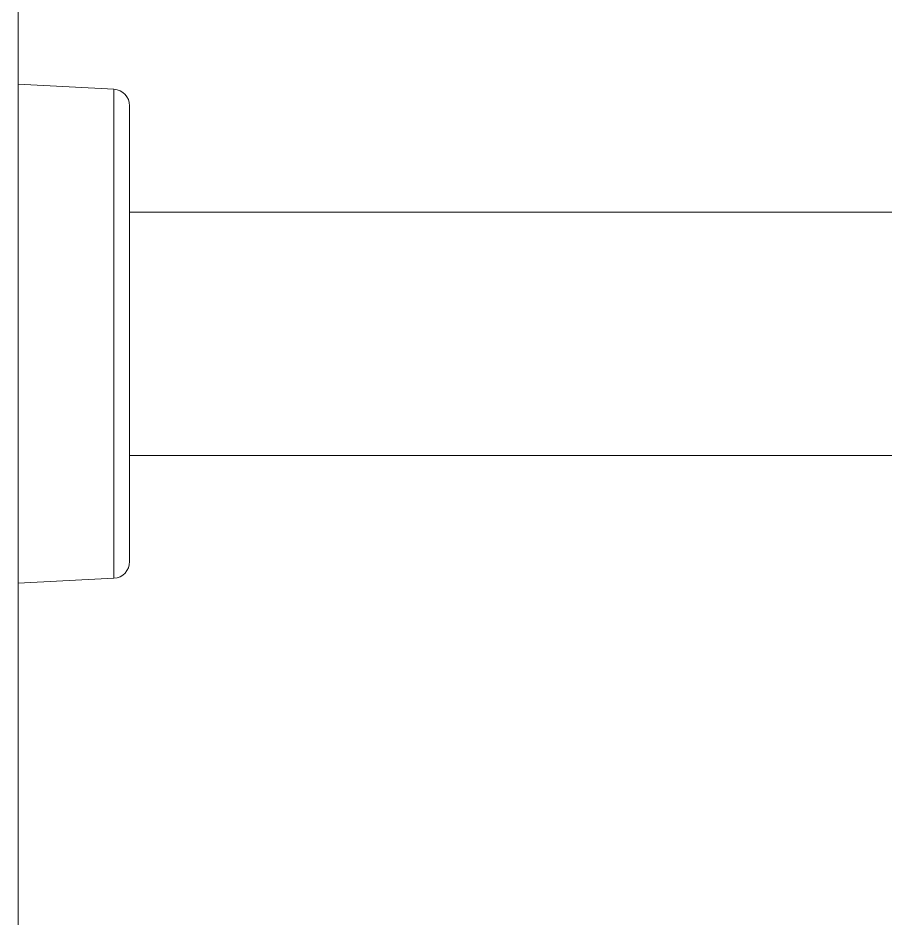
# Model space of a CAD drawing. Header units: millimetres. Extents: x 72 to 2826, y -203 to 794.
# Drawn here: x 1785.4239 to 1785.5494, y 363.8454 to 363.9758 of the extents above; entities that cross this region are included whole.
import ezdxf

# ---------------------------------------------------------------- set-up
doc = ezdxf.new("R2010")
doc.units = ezdxf.units.MM
doc.layers.add('envolvente', color=164, linetype='Continuous', lineweight=60)
doc.layers.add('mobiliario', color=252, linetype='Continuous', lineweight=9)

# ---------------------------------------------------------------- blocks, each defined once
blk = doc.blocks.new('110-32-planta')
at = {"layer": 'mobiliario'}
for p, q in [((7.66430915753795, 4.263614385726363), (7.592117157537947, 4.263614385726363)), ((7.592843194278934, 4.24976077943138), (7.592117157537947, 4.263614385726363)), ((7.663583120796964, 4.24976077943138), (7.66430915753795, 4.263614385726363)), ((7.663583120796964, 4.24976077943138), (7.592843194278934, 4.24976077943138)), ((7.595239905162344, 4.247486385726364), (7.661186409913554, 4.247486385726364)), ((7.610613157537947, 4.122814385726368), (7.610613157537947, 4.247486385726364)), ((7.645813157537951, 4.122814385726368), (7.645813157537951, 4.247486385726364))]:
    blk.add_line(p, q, dxfattribs=at)
for centre, start, end in [((7.595239905162344, 4.249886385726366), 182.9999999999997, 270), ((7.661186409913554, 4.249886385726366), 270, 357.0000000000003)]:
    blk.add_arc(centre, 0.0024, start, end, dxfattribs=at)

msp = doc.modelspace()

# ---------------------------------------------------------------- linework, layer by layer
at = {"layer": 'envolvente', "lineweight": 9}
msp.add_line((1785.423870764913, 363.1800866867254), (1785.423870764912, 364.4300866867243), dxfattribs=at)

# ---------------------------------------------------------------- block references
at = {"xscale": -1, "rotation": 90.00000000000007}
msp.add_blockref('110-32-planta', (1789.68748515064, 371.5582998442621), dxfattribs=at)

doc.saveas('drawing.dxf')
